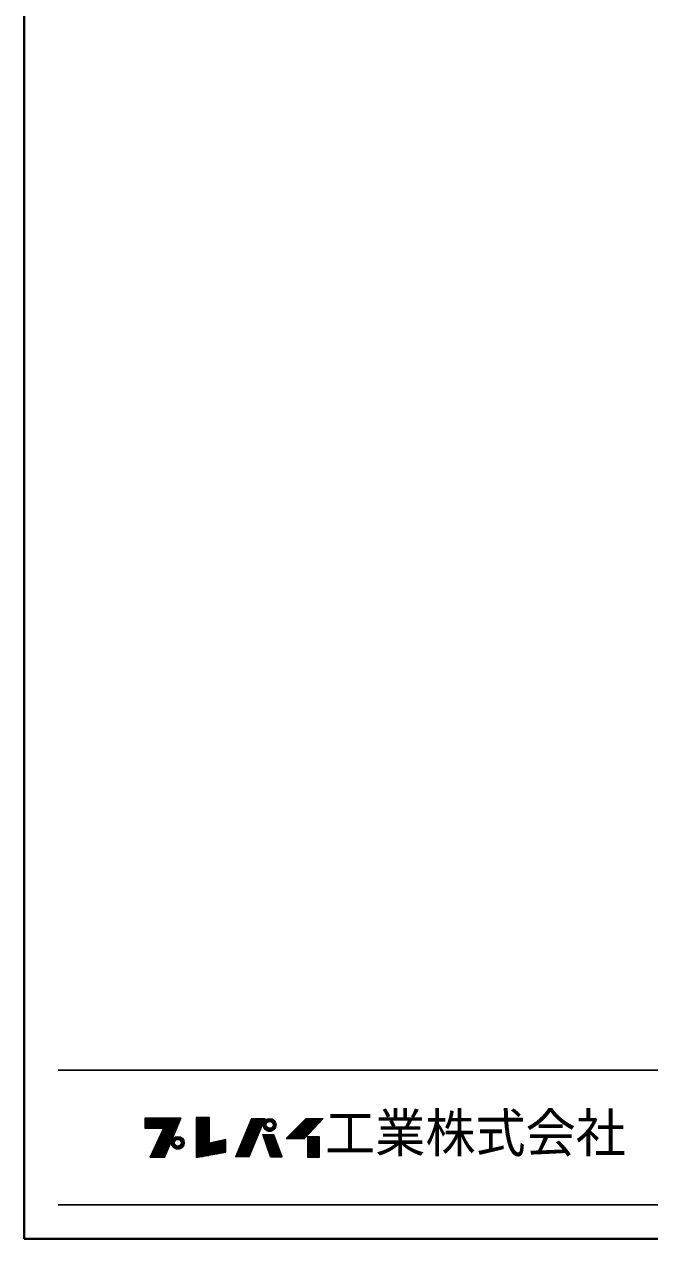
# Model space of a CAD drawing. Units: millimetres, scale not verified. Extents: x -1418 to 1417, y -940 to 1027.
# Drawn here: x -1418 to -837, y -940 to 187 of the extents above; entities that cross this region are included whole.
import ezdxf
from ezdxf.enums import TextEntityAlignment as Align

# ---------------------------------------------------------------- set-up
doc = ezdxf.new("R2010")
doc.units = ezdxf.units.MM
doc.header["$LTSCALE"] = 7
doc.layers.add('0-0_ﾚｲﾔ1', color=7, linetype='Continuous', lineweight=18)
doc.styles.add('ＭＳ ゴシック', font='')
doc.styles.get('ＭＳ ゴシック').set_extended_font_data('MS Gothic')

msp = doc.modelspace()

# ---------------------------------------------------------------- linework, layer by layer
at = {"layer": '0-0_ﾚｲﾔ1', "color": 1, "lineweight": 40}
for p, q in [((-1417.747, -940.315), (-1417.747, 1026.685)), ((1417.253, -940.315), (-1417.747, -940.315))]:
    msp.add_line(p, q, dxfattribs=at)
at = {"layer": '0-0_ﾚｲﾔ1', "color": 6, "lineweight": 25}
for p, q in [((-1386.247, -783.815), (1385.753, -783.815)), ((1385.753, -908.815), (-1386.247, -908.815))]:
    msp.add_line(p, q, dxfattribs=at)
at = {"layer": '0-0_ﾚｲﾔ1'}
for p, q in [((-1305.447, -828.455), (-1272.26, -828.455)), ((-1305.447, -828.749), (-1272.382, -828.749)), ((-1305.447, -829.19), (-1272.564, -829.19)), ((-1305.447, -829.631), (-1272.747, -829.631)), ((-1305.447, -830.072), (-1272.929, -830.072)), ((-1305.447, -830.66), (-1273.172, -830.66)), ((-1273.355, -831.101), (-1305.447, -831.101)), ((-1305.447, -831.542), (-1273.537, -831.542)), ((-1305.447, -831.983), (-1273.72, -831.983)), ((-1305.447, -832.424), (-1273.902, -832.424)), ((-1305.447, -832.865), (-1274.084, -832.865)), ((-1305.447, -833.159), (-1274.206, -833.159)), ((-1305.447, -833.747), (-1274.449, -833.747)), ((-1305.447, -834.188), (-1274.632, -834.188)), ((-1287.219, -864.617), (-1272.078, -828.014)), ((-1258.113, -827.867), (-1258.113, -865.058)), ((-1245.912, -827.867), (-1258.113, -827.867)), ((-1258.113, -828.455), (-1245.912, -828.455)), ((-1258.113, -828.749), (-1245.912, -828.749)), ((-1258.113, -829.19), (-1245.912, -829.19)), ((-1258.113, -829.631), (-1245.912, -829.631)), ((-1258.113, -830.072), (-1245.912, -830.072)), ((-1258.113, -830.66), (-1245.912, -830.66)), ((-1258.113, -831.101), (-1245.912, -831.101)), ((-1258.113, -831.542), (-1245.912, -831.542)), ((-1258.113, -831.983), (-1245.912, -831.983)), ((-1258.113, -832.424), (-1245.912, -832.424)), ((-1258.113, -832.865), (-1245.912, -832.865)), ((-1258.113, -833.159), (-1245.912, -833.159)), ((-1258.113, -833.747), (-1245.912, -833.747)), ((-1258.113, -834.188), (-1245.912, -834.188)), ((-1206.81, -828.602), (-1221.51, -864.323)), ((-1209.109, -834.188), (-1196.49, -834.188)), ((-1209.015, -864.323), (-1194.168, -828.602)), ((-1208.927, -833.747), (-1196.306, -833.747)), ((-1208.685, -833.159), (-1196.062, -833.159)), ((-1208.564, -832.865), (-1195.94, -832.865)), ((-1208.383, -832.424), (-1195.756, -832.424)), ((-1208.201, -831.983), (-1195.573, -831.983)), ((-1208.02, -831.542), (-1195.39, -831.542)), ((-1207.838, -831.101), (-1195.207, -831.101)), ((-1207.657, -830.66), (-1195.023, -830.66)), ((-1207.415, -830.072), (-1194.779, -830.072)), ((-1207.233, -829.631), (-1194.609, -829.631)), ((-1207.052, -829.19), (-1194.412, -829.19)), ((-1206.81, -828.602), (-1194.168, -828.602)), ((-1195.826, -834.041), (-1192.999, -834.041)), ((-1195.706, -833.306), (-1192.764, -833.306)), ((-1195.431, -832.424), (-1192.154, -832.424)), ((-1195.159, -831.836), (-1191.361, -831.836)), ((-1194.696, -831.101), (-1185.114, -831.101)), ((-1194.201, -830.513), (-1185.608, -830.513)), ((-1193.35, -829.778), (-1186.46, -829.778)), ((-1192.317, -829.19), (-1187.492, -829.19)), ((-1184.651, -831.836), (-1188.448, -831.836)), ((-1184.379, -832.424), (-1187.655, -832.424)), ((-1184.104, -833.306), (-1187.046, -833.306)), ((-1183.984, -834.041), (-1186.81, -834.041)), ((-1161.534, -834.188), (-1145.511, -834.188)), ((-1161.093, -833.747), (-1145.143, -833.747)), ((-1160.505, -833.159), (-1144.597, -833.159)), ((-1160.211, -832.865), (-1144.324, -832.865)), ((-1159.77, -832.424), (-1143.915, -832.424)), ((-1159.329, -831.983), (-1143.505, -831.983)), ((-1158.888, -831.542), (-1143.096, -831.542)), ((-1158.447, -831.101), (-1142.686, -831.101)), ((-1158.006, -830.66), (-1142.277, -830.66)), ((-1157.565, -847.124), (-1140.366, -828.602)), ((-1157.418, -830.072), (-1141.731, -830.072)), ((-1156.977, -829.631), (-1141.321, -829.631)), ((-1156.536, -829.19), (-1140.912, -829.19)), ((-1305.447, -834.629), (-1274.814, -834.629)), ((-1305.447, -835.07), (-1274.997, -835.07)), ((-1305.447, -835.511), (-1275.179, -835.511)), ((-1305.447, -835.952), (-1275.361, -835.952)), ((-1305.447, -836.393), (-1275.544, -836.393)), ((-1305.447, -836.834), (-1275.726, -836.834)), ((-1305.447, -837.275), (-1275.909, -837.275)), ((-1288.395, -837.863), (-1305.447, -837.863)), ((-1300.743, -864.617), (-1288.395, -837.863)), ((-1279.071, -844.919), (-1291.651, -844.919)), ((-1278.827, -844.331), (-1291.38, -844.331)), ((-1291.041, -843.596), (-1278.523, -843.596)), ((-1278.28, -843.008), (-1290.769, -843.008)), ((-1278.037, -842.42), (-1290.453, -842.42)), ((-1290.159, -841.685), (-1277.733, -841.685)), ((-1277.49, -841.097), (-1289.887, -841.097)), ((-1277.186, -840.362), (-1289.548, -840.362)), ((-1277.003, -839.921), (-1289.345, -839.921)), ((-1276.76, -839.333), (-1289.073, -839.333)), ((-1276.578, -838.892), (-1288.87, -838.892)), ((-1276.334, -838.304), (-1288.598, -838.304)), ((-1276.152, -837.863), (-1288.395, -837.863)), ((-1258.113, -834.629), (-1245.912, -834.629)), ((-1258.113, -835.07), (-1245.912, -835.07)), ((-1258.113, -835.511), (-1245.912, -835.511)), ((-1258.113, -835.952), (-1245.912, -835.952)), ((-1258.113, -836.393), (-1245.912, -836.393)), ((-1258.113, -836.834), (-1245.912, -836.834)), ((-1258.113, -837.275), (-1245.912, -837.275)), ((-1258.113, -837.863), (-1245.912, -837.863)), ((-1258.113, -838.304), (-1245.912, -838.304)), ((-1258.113, -838.892), (-1245.912, -838.892)), ((-1258.113, -839.333), (-1245.912, -839.333)), ((-1258.113, -839.921), (-1245.912, -839.921)), ((-1258.113, -840.362), (-1245.912, -840.362)), ((-1258.113, -841.097), (-1245.912, -841.097)), ((-1258.113, -841.685), (-1245.912, -841.685)), ((-1258.113, -842.42), (-1245.912, -842.42)), ((-1258.113, -843.008), (-1245.912, -843.008)), ((-1258.113, -843.596), (-1245.912, -843.596)), ((-1258.113, -844.331), (-1245.912, -844.331)), ((-1258.113, -844.919), (-1245.912, -844.919)), ((-1213.525, -844.919), (-1200.95, -844.919)), ((-1213.278, -844.331), (-1200.705, -844.331)), ((-1212.984, -843.596), (-1200.4, -843.596)), ((-1212.738, -843.008), (-1200.156, -843.008)), ((-1212.496, -842.42), (-1199.911, -842.42)), ((-1212.194, -841.685), (-1199.606, -841.685)), ((-1211.952, -841.097), (-1199.361, -841.097)), ((-1211.649, -840.362), (-1199.056, -840.362)), ((-1211.468, -839.921), (-1198.872, -839.921)), ((-1211.226, -839.333), (-1198.628, -839.333)), ((-1211.044, -838.892), (-1198.445, -838.892)), ((-1210.802, -838.304), (-1198.2, -838.304)), ((-1210.621, -837.863), (-1198.017, -837.863)), ((-1210.379, -837.275), (-1197.773, -837.275)), ((-1210.198, -836.834), (-1197.589, -836.834)), ((-1210.016, -836.393), (-1197.406, -836.393)), ((-1209.835, -835.952), (-1197.223, -835.952)), ((-1209.653, -835.511), (-1197.039, -835.511)), ((-1209.456, -835.07), (-1196.856, -835.07)), ((-1209.29, -834.629), (-1196.673, -834.629)), ((-1196.322, -843.596), (-1186.029, -843.596)), ((-1196.066, -844.331), (-1185.758, -844.331)), ((-1195.862, -844.919), (-1185.541, -844.919)), ((-1195.855, -834.629), (-1193.055, -834.629)), ((-1195.809, -835.364), (-1192.968, -835.364)), ((-1195.67, -836.099), (-1192.691, -836.099)), ((-1195.431, -836.834), (-1192.154, -836.834)), ((-1195.078, -837.569), (-1191.036, -837.569)), ((-1194.584, -838.304), (-1185.225, -838.304)), ((-1194.056, -838.892), (-1185.754, -838.892)), ((-1192.893, -839.774), (-1186.916, -839.774)), ((-1191.497, -840.362), (-1188.313, -840.362)), ((-1184.732, -837.569), (-1188.774, -837.569)), ((-1184.379, -836.834), (-1187.655, -836.834)), ((-1184.139, -836.099), (-1187.119, -836.099)), ((-1184, -835.364), (-1186.842, -835.364)), ((-1186.755, -834.629), (-1183.955, -834.629)), ((-1178.439, -864.176), (-1186.083, -843.449)), ((-1172.265, -844.919), (-1155.517, -844.919)), ((-1171.677, -844.331), (-1154.971, -844.331)), ((-1170.942, -843.596), (-1154.289, -843.596)), ((-1170.354, -843.008), (-1153.743, -843.008)), ((-1169.766, -842.42), (-1153.197, -842.42)), ((-1169.031, -841.685), (-1152.514, -841.685)), ((-1168.443, -841.097), (-1151.968, -841.097)), ((-1167.708, -840.362), (-1151.286, -840.362)), ((-1167.267, -839.921), (-1150.876, -839.921)), ((-1166.679, -839.333), (-1150.33, -839.333)), ((-1166.238, -838.892), (-1149.921, -838.892)), ((-1165.65, -838.304), (-1149.375, -838.304)), ((-1165.209, -837.863), (-1148.965, -837.863)), ((-1164.621, -837.275), (-1148.419, -837.275)), ((-1164.18, -836.834), (-1148.01, -836.834)), ((-1163.739, -836.393), (-1147.6, -836.393)), ((-1163.298, -835.952), (-1147.191, -835.952)), ((-1162.857, -835.511), (-1146.781, -835.511)), ((-1162.416, -835.07), (-1146.372, -835.07)), ((-1161.975, -834.629), (-1145.962, -834.629)), ((-1283.753, -856.238), (-1296.876, -856.238)), ((-1283.449, -855.503), (-1296.536, -855.503)), ((-1283.206, -854.915), (-1296.265, -854.915)), ((-1282.902, -854.18), (-1295.926, -854.18)), ((-1282.597, -853.445), (-1295.587, -853.445)), ((-1282.233, -852.563), (-1295.157, -852.563)), ((-1281.989, -851.975), (-1294.908, -851.975)), ((-1281.685, -851.24), (-1294.569, -851.24)), ((-1294.297, -850.652), (-1281.442, -850.652)), ((-1281.138, -849.917), (-1293.958, -849.917)), ((-1280.773, -849.035), (-1293.551, -849.035)), ((-1280.469, -848.3), (-1293.212, -848.3)), ((-1280.226, -847.712), (-1292.941, -847.712)), ((-1279.922, -846.977), (-1292.601, -846.977)), ((-1292.33, -846.389), (-1279.679, -846.389)), ((-1279.375, -845.654), (-1291.991, -845.654)), ((-1281.115, -851.24), (-1278.315, -851.24)), ((-1281.086, -850.652), (-1278.259, -850.652)), ((-1281.069, -851.975), (-1278.228, -851.975)), ((-1280.966, -849.917), (-1278.024, -849.917)), ((-1280.966, -852.563), (-1278.024, -852.563)), ((-1280.691, -849.035), (-1277.414, -849.035)), ((-1280.691, -853.445), (-1277.414, -853.445)), ((-1280.338, -848.3), (-1276.296, -848.3)), ((-1280.338, -854.18), (-1276.296, -854.18)), ((-1279.956, -847.712), (-1270.374, -847.712)), ((-1279.844, -854.915), (-1270.485, -854.915)), ((-1279.316, -846.977), (-1271.014, -846.977)), ((-1279.316, -855.503), (-1271.014, -855.503)), ((-1278.61, -846.389), (-1271.72, -846.389)), ((-1278.393, -856.238), (-1271.936, -856.238)), ((-1277.214, -845.654), (-1273.116, -845.654)), ((-1269.992, -848.3), (-1274.034, -848.3)), ((-1269.992, -854.18), (-1274.034, -854.18)), ((-1269.639, -849.035), (-1272.915, -849.035)), ((-1269.639, -853.445), (-1272.915, -853.445)), ((-1269.364, -849.917), (-1272.306, -849.917)), ((-1269.364, -852.563), (-1272.306, -852.563)), ((-1269.26, -851.975), (-1272.102, -851.975)), ((-1269.244, -850.652), (-1272.07, -850.652)), ((-1272.015, -851.24), (-1269.215, -851.24)), ((-1258.113, -845.654), (-1245.912, -845.654)), ((-1258.113, -846.389), (-1245.912, -846.389)), ((-1258.113, -846.977), (-1245.912, -846.977)), ((-1258.113, -847.712), (-1245.912, -847.712)), ((-1258.113, -848.3), (-1245.912, -848.3)), ((-1258.113, -849.035), (-1245.912, -849.035)), ((-1258.113, -849.917), (-1245.912, -849.917)), ((-1258.113, -850.652), (-1245.912, -850.652)), ((-1258.113, -851.24), (-1245.912, -851.24)), ((-1258.113, -851.975), (-1230.771, -851.975)), ((-1258.113, -852.563), (-1230.771, -852.563)), ((-1258.113, -853.445), (-1230.771, -853.445)), ((-1258.113, -854.18), (-1230.771, -854.18)), ((-1258.113, -854.915), (-1230.771, -854.915)), ((-1258.113, -855.503), (-1230.771, -855.503)), ((-1258.113, -856.238), (-1230.771, -856.238)), ((-1230.771, -851.24), (-1244.595, -851.24)), ((-1230.771, -850.652), (-1241.962, -850.652)), ((-1230.771, -849.917), (-1238.67, -849.917)), ((-1230.771, -849.035), (-1234.721, -849.035)), ((-1218.183, -856.238), (-1205.654, -856.238)), ((-1217.88, -855.503), (-1205.349, -855.503)), ((-1217.638, -854.915), (-1205.105, -854.915)), ((-1217.336, -854.18), (-1204.799, -854.18)), ((-1217.033, -853.445), (-1204.494, -853.445)), ((-1216.67, -852.563), (-1204.127, -852.563)), ((-1216.428, -851.975), (-1203.883, -851.975)), ((-1216.126, -851.24), (-1203.576, -851.24)), ((-1215.884, -850.652), (-1203.333, -850.652)), ((-1215.581, -849.917), (-1203.027, -849.917)), ((-1215.218, -849.035), (-1202.661, -849.035)), ((-1214.916, -848.3), (-1202.355, -848.3)), ((-1214.674, -847.712), (-1202.111, -847.712)), ((-1214.372, -846.977), (-1201.805, -846.977)), ((-1214.13, -846.389), (-1201.561, -846.389)), ((-1213.827, -845.654), (-1201.255, -845.654)), ((-1195.607, -845.654), (-1185.27, -845.654)), ((-1195.351, -846.389), (-1184.999, -846.389)), ((-1195.147, -846.977), (-1184.782, -846.977)), ((-1194.891, -847.712), (-1184.511, -847.712)), ((-1194.687, -848.3), (-1184.294, -848.3)), ((-1194.432, -849.035), (-1184.023, -849.035)), ((-1194.125, -849.917), (-1183.697, -849.917)), ((-1193.87, -850.652), (-1183.426, -850.652)), ((-1193.665, -851.24), (-1183.21, -851.24)), ((-1193.41, -851.975), (-1182.939, -851.975)), ((-1193.206, -852.563), (-1182.722, -852.563)), ((-1192.899, -853.445), (-1182.396, -853.445)), ((-1192.644, -854.18), (-1182.125, -854.18)), ((-1192.404, -854.915), (-1181.854, -854.915)), ((-1192.184, -855.503), (-1181.637, -855.503)), ((-1191.928, -856.238), (-1181.366, -856.238)), ((-1174.47, -847.124), (-1157.565, -847.124)), ((-1173.735, -846.389), (-1156.882, -846.389)), ((-1173, -845.654), (-1156.2, -845.654)), ((-1154.919, -846.389), (-1143.747, -846.389)), ((-1154.919, -846.977), (-1143.747, -846.977)), ((-1154.919, -847.712), (-1143.747, -847.712)), ((-1154.919, -848.3), (-1143.747, -848.3)), ((-1154.919, -849.035), (-1143.747, -849.035)), ((-1154.919, -849.917), (-1143.747, -849.917)), ((-1154.919, -850.652), (-1143.747, -850.652)), ((-1154.919, -851.24), (-1143.747, -851.24)), ((-1154.919, -851.975), (-1143.747, -851.975)), ((-1154.919, -852.563), (-1143.747, -852.563)), ((-1154.919, -853.445), (-1143.747, -853.445)), ((-1154.919, -854.18), (-1143.747, -854.18)), ((-1154.919, -854.915), (-1143.747, -854.915)), ((-1154.919, -855.503), (-1143.747, -855.503)), ((-1154.919, -856.238), (-1143.747, -856.238)), ((-1300.743, -864.617), (-1287.219, -864.617)), ((-1286.915, -863.882), (-1300.404, -863.882)), ((-1286.55, -863), (-1299.997, -863)), ((-1286.246, -862.265), (-1299.657, -862.265)), ((-1285.942, -861.53), (-1299.318, -861.53)), ((-1285.577, -860.648), (-1298.911, -860.648)), ((-1285.273, -859.913), (-1298.572, -859.913)), ((-1284.908, -859.031), (-1298.165, -859.031)), ((-1284.665, -858.443), (-1297.893, -858.443)), ((-1284.361, -857.708), (-1297.554, -857.708)), ((-1284.057, -856.973), (-1297.215, -856.973)), ((-1276.757, -856.973), (-1273.573, -856.973)), ((-1258.113, -856.973), (-1230.771, -856.973)), ((-1258.113, -857.708), (-1230.771, -857.708)), ((-1258.113, -858.443), (-1230.771, -858.443)), ((-1258.113, -859.031), (-1230.771, -859.031)), ((-1258.113, -859.913), (-1230.771, -859.913)), ((-1258.113, -860.648), (-1233.988, -860.648)), ((-1258.113, -861.53), (-1238.813, -861.53)), ((-1258.113, -862.265), (-1242.833, -862.265)), ((-1258.113, -863), (-1246.854, -863)), ((-1258.113, -863.882), (-1251.679, -863.882)), ((-1209.015, -864.323), (-1221.51, -864.323)), ((-1221.328, -863.882), (-1208.832, -863.882)), ((-1220.965, -863), (-1208.465, -863)), ((-1220.663, -862.265), (-1208.159, -862.265)), ((-1220.36, -861.53), (-1207.854, -861.53)), ((-1219.998, -860.648), (-1207.487, -860.648)), ((-1219.695, -859.913), (-1207.182, -859.913)), ((-1219.332, -859.031), (-1206.815, -859.031)), ((-1219.09, -858.443), (-1206.571, -858.443)), ((-1218.788, -857.708), (-1206.265, -857.708)), ((-1218.485, -856.973), (-1205.96, -856.973)), ((-1191.673, -856.973), (-1181.095, -856.973)), ((-1191.418, -857.708), (-1180.824, -857.708)), ((-1191.162, -858.443), (-1180.553, -858.443)), ((-1190.958, -859.031), (-1180.336, -859.031)), ((-1190.651, -859.913), (-1180.011, -859.913)), ((-1190.346, -860.648), (-1179.74, -860.648)), ((-1190.089, -861.53), (-1179.415, -861.53)), ((-1189.834, -862.265), (-1179.144, -862.265)), ((-1189.579, -863), (-1178.873, -863)), ((-1189.272, -863.882), (-1178.547, -863.882)), ((-1189.17, -864.176), (-1178.439, -864.176)), ((-1154.919, -856.973), (-1143.747, -856.973)), ((-1154.919, -857.708), (-1143.747, -857.708)), ((-1154.919, -858.443), (-1143.747, -858.443)), ((-1154.919, -859.031), (-1143.747, -859.031)), ((-1154.919, -859.913), (-1143.747, -859.913)), ((-1154.919, -860.648), (-1143.747, -860.648)), ((-1154.919, -861.53), (-1143.747, -861.53)), ((-1154.919, -862.265), (-1143.747, -862.265)), ((-1154.919, -863), (-1143.747, -863)), ((-1154.919, -863.882), (-1143.747, -863.882))]:
    msp.add_line(p, q, dxfattribs=at)
for points in [[(-1305.447, -837.863), (-1305.447, -828.014), (-1272.078, -828.014)], [(-1258.113, -865.058), (-1230.771, -860.06), (-1230.771, -848.153), (-1245.912, -851.534), (-1245.912, -827.867)], [(-1174.47, -847.124), (-1155.948, -828.602), (-1140.366, -828.602)], [(-1189.17, -864.176), (-1196.373, -843.449), (-1186.083, -843.449)]]:
    msp.add_lwpolyline(points, dxfattribs=at)
msp.add_lwpolyline([(-1154.919, -845.654), (-1154.919, -864.617), (-1143.747, -864.617), (-1143.747, -845.654)], close=True, dxfattribs=at)
for centre, radius in [((-1189.905, -834.629), 5.95), ((-1189.905, -834.629), 3.15), ((-1275.165, -851.24), 5.95), ((-1275.165, -851.24), 3.15)]:
    msp.add_circle(centre, radius, dxfattribs=at)

# ---------------------------------------------------------------- texts
at = {"layer": '0-0_ﾚｲﾔ1', "style": 'ＭＳ ゴシック', "width": 0.95}
msp.add_text('工業株式会社', height=35.92, dxfattribs=at).set_placement((-1138.497, -870.815), align=Align.BOTTOM_LEFT)

doc.saveas('drawing.dxf')
